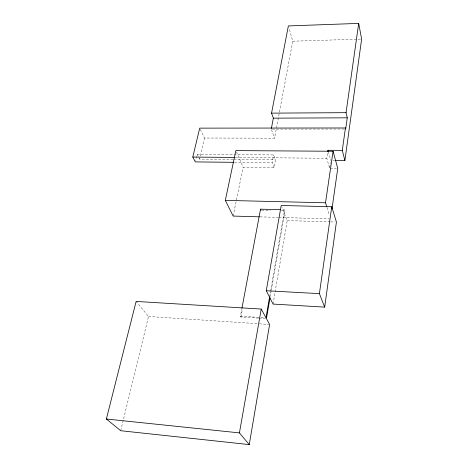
<?xml version="1.0" encoding="UTF-8"?>
<svg xmlns="http://www.w3.org/2000/svg" width="468" height="468" viewBox="0 0 468 468"><rect width="100%" height="100%" fill="white"/><g stroke="black" fill="none" stroke-linecap="round" stroke-linejoin="round"><path stroke-width="0.35" stroke-dasharray="2.34 1.75" d="M329.753 167.573L330.496 162.536M329.454 167.626L326.775 158.278L327.775 151.614M273.066 304.077L287.217 220.574L281.988 207.459M269.545 297.162L270.41 292.155M270.533 291.435L284.597 209.804L281.683 209.728M270.223 296.56L271.218 290.798M271.341 290.078L284.977 210.764L284.597 209.804M236.399 151.86L243.144 167.222L274.032 167.602L275.465 159.845L273.61 154.926L197.098 154.311L195.624 160.524M274.032 167.602L272.16 162.729L273.61 154.926M258.412 318.111L240.926 316.988L240.441 316.181L241.786 308.997M240.926 316.988L242.406 309.102M200.316 129.379L204.487 138.025L274.576 138.189L276.331 128.846M276.465 128.127L292.752 41.196L288.961 28.004M233.146 216.064L243.144 167.222M233.122 159.43L199.538 159.102L204.487 138.025M120.715 430.724L148.502 316.479L136.118 301.427M292.752 41.196L360.904 39.107M344.232 129.028L271.259 129.086L274.576 138.189M235.269 157.453L326.775 158.278M233.848 159.436L275.465 159.845M332.923 160.401L334.333 160.413M234.491 162.326L272.16 162.729M330.32 168.304L336.393 168.375M261.694 210.132L270.422 210.372M281.338 210.664L284.977 210.764M260.05 216.854L278.226 217.392M278.951 217.409L329.121 218.884M287.217 220.574L329.899 221.873M330.619 221.896L334.959 222.025M240.441 316.181L260.313 317.45M261.021 317.497L265.28 317.766M259.143 318.158L265.701 318.579M148.502 316.479L258.664 323.757M259.395 323.809L268.878 324.435M197.098 154.311L198.625 157.306M198.929 157.909L199.538 159.102M326.992 207.494L329.308 214.888M328.355 151.626L330.812 160.384"/><path stroke-width="0.7" d="M324.687 307.119L336.41 222.072L331.759 206.757L281.198 205.481L266.274 290.739L273.066 304.077L324.687 307.119L319.404 293.641L331.759 206.757M335.035 160.425L344.893 160.518L361.629 39.09L358.693 23.4L288.364 25.921L271.557 113.133L273.341 118.158L271.387 128.402M344.893 160.518L342.289 150.374L345.437 127.975L199.719 128.138L192.793 157.067L195.296 161.905L233.766 162.32M358.693 23.4L346.051 112.665L347.262 117.825L345.694 129.028L345.437 127.975M332.005 208.822L337.744 168.392L333.07 151.258L235.849 150.608L225.313 200.38L233.146 216.064L259.325 216.836M326.781 206.821L325.517 202.784L333.07 151.258M327.775 151.614L327.974 150.281L342.289 150.374M269.545 297.162L265.988 317.813L261.238 309.061L136.118 301.427L106.371 419.018L120.715 430.724L249.257 444.6L269.609 324.482L266.432 318.626L269.977 298.005M249.257 444.6L239.429 432.888L261.238 309.061M241.927 308.283L260.547 209.161L280.227 209.687M271.557 113.133L346.051 112.665M273.341 118.158L347.262 117.825M192.793 157.067L234.55 157.447M225.313 200.38L325.517 202.784M266.274 290.739L319.404 293.641M106.371 419.018L239.429 432.888M260.547 209.161L260.963 210.114M327.974 150.281L328.355 151.626"/></g></svg>
